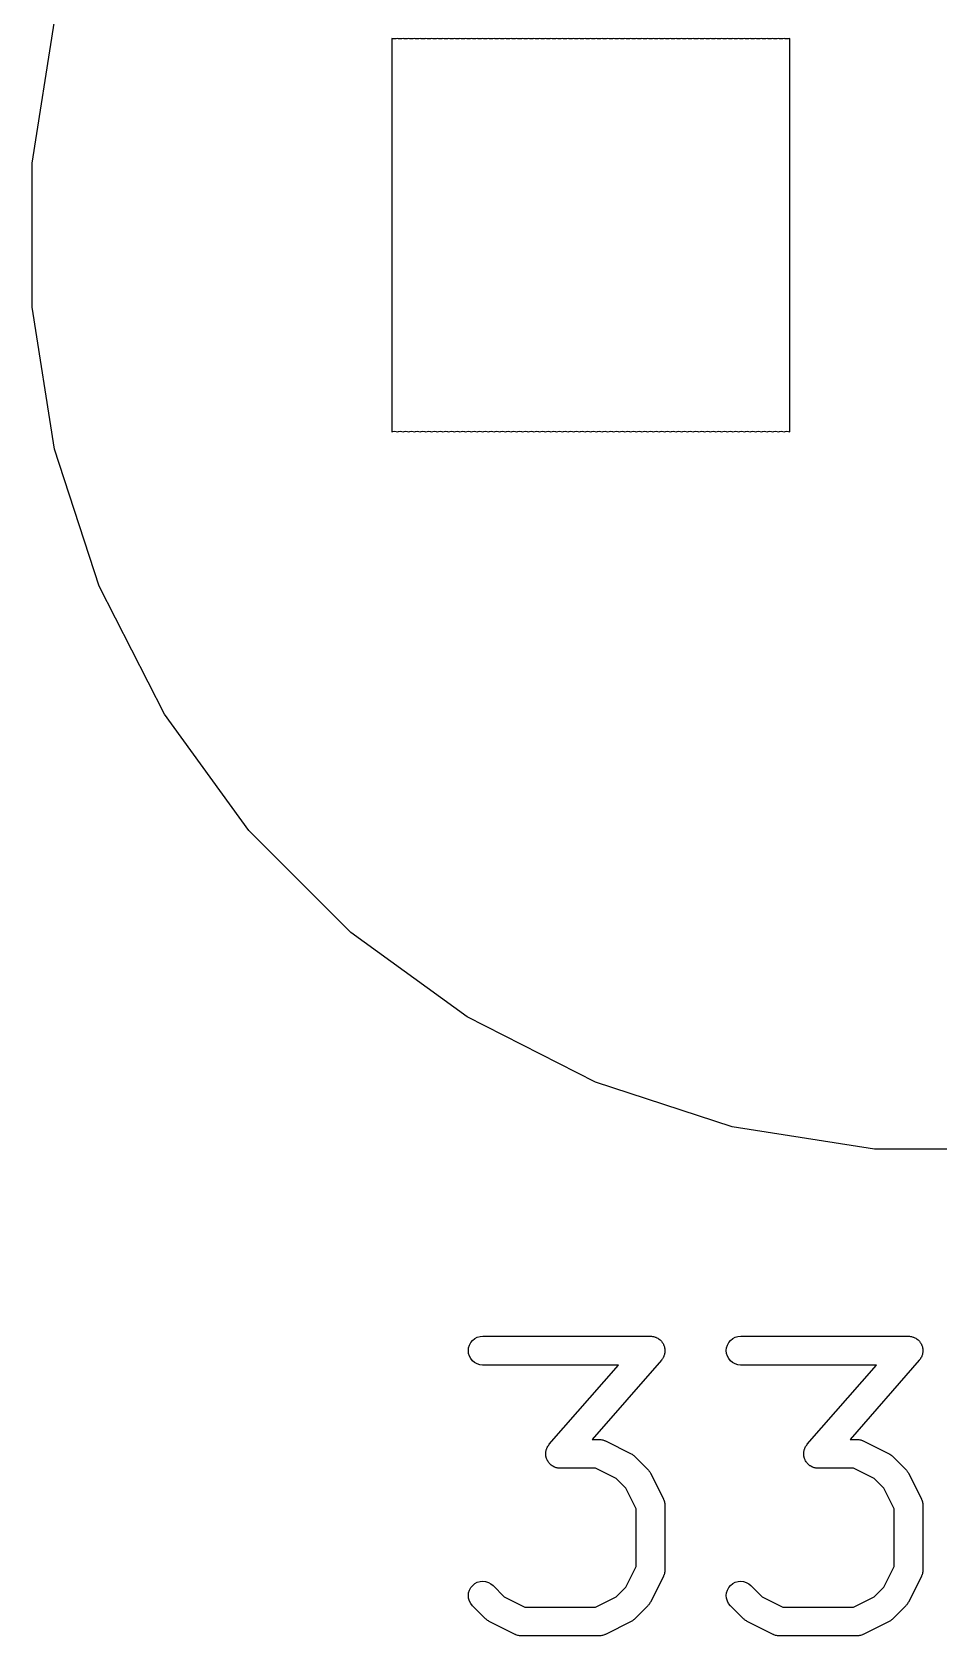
# Model space of a CAD drawing. Extents: x 1.13 to 10.7, y -7.15 to -1.11.
# Drawn here: x 5.1484 to 5.3995, y -6.2879 to -5.8438 of the extents above; entities that cross this region are included whole.
import ezdxf

# ---------------------------------------------------------------- set-up
doc = ezdxf.new("R2010")
doc.units = 0
doc.header["$MEASUREMENT"] = 0
doc.layers.add('BLACK', color=7, linetype='CONTINUOUS')

msp = doc.modelspace()

# ---------------------------------------------------------------- linework, layer by layer
at = {"layer": 'BLACK', "linetype": 'CONTINUOUS'}
for p, q in [((5.14842, -5.88008), (5.15465, -5.84072)), ((5.24832, -5.84564), (5.24799, -5.84554)), ((5.24799, -5.84554), (5.24799, -5.95446)), ((5.24878, -5.84568), (5.24832, -5.84564)), ((5.24924, -5.84564), (5.24878, -5.84568)), ((5.24957, -5.84554), (5.24924, -5.84564)), ((5.24989, -5.84564), (5.24957, -5.84554)), ((5.25035, -5.84568), (5.24989, -5.84564)), ((5.25082, -5.84564), (5.25035, -5.84568)), ((5.25114, -5.84554), (5.25082, -5.84564)), ((5.25147, -5.84564), (5.25114, -5.84554)), ((5.25193, -5.84568), (5.25147, -5.84564)), ((5.25239, -5.84564), (5.25193, -5.84568)), ((5.25272, -5.84554), (5.25239, -5.84564)), ((5.25304, -5.84564), (5.25272, -5.84554)), ((5.2535, -5.84568), (5.25304, -5.84564)), ((5.25397, -5.84564), (5.2535, -5.84568)), ((5.25429, -5.84554), (5.25397, -5.84564)), ((5.25462, -5.84564), (5.25429, -5.84554)), ((5.25508, -5.84568), (5.25462, -5.84564)), ((5.25554, -5.84564), (5.25508, -5.84568)), ((5.25587, -5.84554), (5.25554, -5.84564)), ((5.25619, -5.84564), (5.25587, -5.84554)), ((5.25665, -5.84568), (5.25619, -5.84564)), ((5.25712, -5.84564), (5.25665, -5.84568)), ((5.25744, -5.84554), (5.25712, -5.84564)), ((5.25777, -5.84564), (5.25744, -5.84554)), ((5.25823, -5.84568), (5.25777, -5.84564)), ((5.25869, -5.84564), (5.25823, -5.84568)), ((5.25902, -5.84554), (5.25869, -5.84564)), ((5.25934, -5.84564), (5.25902, -5.84554)), ((5.2598, -5.84568), (5.25934, -5.84564)), ((5.26027, -5.84564), (5.2598, -5.84568)), ((5.26059, -5.84554), (5.26027, -5.84564)), ((5.26091, -5.84564), (5.26059, -5.84554)), ((5.26138, -5.84568), (5.26091, -5.84564)), ((5.26184, -5.84564), (5.26138, -5.84568)), ((5.26217, -5.84554), (5.26184, -5.84564)), ((5.26249, -5.84564), (5.26217, -5.84554)), ((5.26295, -5.84568), (5.26249, -5.84564)), ((5.26342, -5.84564), (5.26295, -5.84568)), ((5.26374, -5.84554), (5.26342, -5.84564)), ((5.26406, -5.84564), (5.26374, -5.84554)), ((5.26453, -5.84568), (5.26406, -5.84564)), ((5.26499, -5.84564), (5.26453, -5.84568)), ((5.26531, -5.84554), (5.26499, -5.84564)), ((5.26564, -5.84564), (5.26531, -5.84554)), ((5.2661, -5.84568), (5.26564, -5.84564)), ((5.26657, -5.84564), (5.2661, -5.84568)), ((5.26689, -5.84554), (5.26657, -5.84564)), ((5.26721, -5.84564), (5.26689, -5.84554)), ((5.26768, -5.84568), (5.26721, -5.84564)), ((5.26814, -5.84564), (5.26768, -5.84568)), ((5.26846, -5.84554), (5.26814, -5.84564)), ((5.26879, -5.84564), (5.26846, -5.84554)), ((5.26925, -5.84568), (5.26879, -5.84564)), ((5.26971, -5.84564), (5.26925, -5.84568)), ((5.27004, -5.84554), (5.26971, -5.84564)), ((5.27036, -5.84564), (5.27004, -5.84554)), ((5.27083, -5.84568), (5.27036, -5.84564)), ((5.27129, -5.84564), (5.27083, -5.84568)), ((5.27161, -5.84554), (5.27129, -5.84564)), ((5.27194, -5.84564), (5.27161, -5.84554)), ((5.2724, -5.84568), (5.27194, -5.84564)), ((5.27286, -5.84564), (5.2724, -5.84568)), ((5.27319, -5.84554), (5.27286, -5.84564)), ((5.27351, -5.84564), (5.27319, -5.84554)), ((5.27398, -5.84568), (5.27351, -5.84564)), ((5.27444, -5.84564), (5.27398, -5.84568)), ((5.27476, -5.84554), (5.27444, -5.84564)), ((5.27509, -5.84564), (5.27476, -5.84554)), ((5.27555, -5.84568), (5.27509, -5.84564)), ((5.27601, -5.84564), (5.27555, -5.84568)), ((5.27634, -5.84554), (5.27601, -5.84564)), ((5.27666, -5.84564), (5.27634, -5.84554)), ((5.27713, -5.84568), (5.27666, -5.84564)), ((5.27759, -5.84564), (5.27713, -5.84568)), ((5.27791, -5.84554), (5.27759, -5.84564)), ((5.27824, -5.84564), (5.27791, -5.84554)), ((5.2787, -5.84568), (5.27824, -5.84564)), ((5.27916, -5.84564), (5.2787, -5.84568)), ((5.27949, -5.84554), (5.27916, -5.84564)), ((5.27981, -5.84564), (5.27949, -5.84554)), ((5.28028, -5.84568), (5.27981, -5.84564)), ((5.28074, -5.84564), (5.28028, -5.84568)), ((5.28106, -5.84554), (5.28074, -5.84564)), ((5.28139, -5.84564), (5.28106, -5.84554)), ((5.28185, -5.84568), (5.28139, -5.84564)), ((5.28231, -5.84564), (5.28185, -5.84568)), ((5.28264, -5.84554), (5.28231, -5.84564)), ((5.28296, -5.84564), (5.28264, -5.84554)), ((5.28343, -5.84568), (5.28296, -5.84564)), ((5.28389, -5.84564), (5.28343, -5.84568)), ((5.28421, -5.84554), (5.28389, -5.84564)), ((5.28454, -5.84564), (5.28421, -5.84554)), ((5.285, -5.84568), (5.28454, -5.84564)), ((5.28546, -5.84564), (5.285, -5.84568)), ((5.28579, -5.84554), (5.28546, -5.84564)), ((5.28611, -5.84564), (5.28579, -5.84554)), ((5.28657, -5.84568), (5.28611, -5.84564)), ((5.28704, -5.84564), (5.28657, -5.84568)), ((5.28736, -5.84554), (5.28704, -5.84564)), ((5.28769, -5.84564), (5.28736, -5.84554)), ((5.28815, -5.84568), (5.28769, -5.84564)), ((5.28861, -5.84564), (5.28815, -5.84568)), ((5.28894, -5.84554), (5.28861, -5.84564)), ((5.28926, -5.84564), (5.28894, -5.84554)), ((5.28972, -5.84568), (5.28926, -5.84564)), ((5.29019, -5.84564), (5.28972, -5.84568)), ((5.29051, -5.84554), (5.29019, -5.84564)), ((5.29084, -5.84564), (5.29051, -5.84554)), ((5.2913, -5.84568), (5.29084, -5.84564)), ((5.29176, -5.84564), (5.2913, -5.84568)), ((5.29209, -5.84554), (5.29176, -5.84564)), ((5.29241, -5.84564), (5.29209, -5.84554)), ((5.29287, -5.84568), (5.29241, -5.84564)), ((5.29334, -5.84564), (5.29287, -5.84568)), ((5.29366, -5.84554), (5.29334, -5.84564)), ((5.29399, -5.84564), (5.29366, -5.84554)), ((5.29445, -5.84568), (5.29399, -5.84564)), ((5.29491, -5.84564), (5.29445, -5.84568)), ((5.29524, -5.84554), (5.29491, -5.84564)), ((5.29556, -5.84564), (5.29524, -5.84554)), ((5.29602, -5.84568), (5.29556, -5.84564)), ((5.29649, -5.84564), (5.29602, -5.84568)), ((5.29681, -5.84554), (5.29649, -5.84564)), ((5.29714, -5.84564), (5.29681, -5.84554)), ((5.2976, -5.84568), (5.29714, -5.84564)), ((5.29806, -5.84564), (5.2976, -5.84568)), ((5.29839, -5.84554), (5.29806, -5.84564)), ((5.29871, -5.84564), (5.29839, -5.84554)), ((5.29917, -5.84568), (5.29871, -5.84564)), ((5.29964, -5.84564), (5.29917, -5.84568)), ((5.29996, -5.84554), (5.29964, -5.84564)), ((5.30028, -5.84564), (5.29996, -5.84554)), ((5.30075, -5.84568), (5.30028, -5.84564)), ((5.30121, -5.84564), (5.30075, -5.84568)), ((5.30154, -5.84554), (5.30121, -5.84564)), ((5.30186, -5.84564), (5.30154, -5.84554)), ((5.30232, -5.84568), (5.30186, -5.84564)), ((5.30279, -5.84564), (5.30232, -5.84568)), ((5.30311, -5.84554), (5.30279, -5.84564)), ((5.30343, -5.84564), (5.30311, -5.84554)), ((5.3039, -5.84568), (5.30343, -5.84564)), ((5.30436, -5.84564), (5.3039, -5.84568)), ((5.30469, -5.84554), (5.30436, -5.84564)), ((5.30501, -5.84564), (5.30469, -5.84554)), ((5.30547, -5.84568), (5.30501, -5.84564)), ((5.30594, -5.84564), (5.30547, -5.84568)), ((5.30626, -5.84554), (5.30594, -5.84564)), ((5.30658, -5.84564), (5.30626, -5.84554)), ((5.30705, -5.84568), (5.30658, -5.84564)), ((5.30751, -5.84564), (5.30705, -5.84568)), ((5.30783, -5.84554), (5.30751, -5.84564)), ((5.30816, -5.84564), (5.30783, -5.84554)), ((5.30862, -5.84568), (5.30816, -5.84564)), ((5.30909, -5.84564), (5.30862, -5.84568)), ((5.30941, -5.84554), (5.30909, -5.84564)), ((5.30973, -5.84564), (5.30941, -5.84554)), ((5.3102, -5.84568), (5.30973, -5.84564)), ((5.31066, -5.84564), (5.3102, -5.84568)), ((5.31098, -5.84554), (5.31066, -5.84564)), ((5.31131, -5.84564), (5.31098, -5.84554)), ((5.31177, -5.84568), (5.31131, -5.84564)), ((5.31223, -5.84564), (5.31177, -5.84568)), ((5.31256, -5.84554), (5.31223, -5.84564)), ((5.31288, -5.84564), (5.31256, -5.84554)), ((5.31335, -5.84568), (5.31288, -5.84564)), ((5.31381, -5.84564), (5.31335, -5.84568)), ((5.31413, -5.84554), (5.31381, -5.84564)), ((5.31446, -5.84564), (5.31413, -5.84554)), ((5.31492, -5.84568), (5.31446, -5.84564)), ((5.31538, -5.84564), (5.31492, -5.84568)), ((5.31571, -5.84554), (5.31538, -5.84564)), ((5.31603, -5.84564), (5.31571, -5.84554)), ((5.3165, -5.84568), (5.31603, -5.84564)), ((5.31696, -5.84564), (5.3165, -5.84568)), ((5.31728, -5.84554), (5.31696, -5.84564)), ((5.31761, -5.84564), (5.31728, -5.84554)), ((5.31807, -5.84568), (5.31761, -5.84564)), ((5.31853, -5.84564), (5.31807, -5.84568)), ((5.31886, -5.84554), (5.31853, -5.84564)), ((5.31918, -5.84564), (5.31886, -5.84554)), ((5.31965, -5.84568), (5.31918, -5.84564)), ((5.32011, -5.84564), (5.31965, -5.84568)), ((5.32043, -5.84554), (5.32011, -5.84564)), ((5.32076, -5.84564), (5.32043, -5.84554)), ((5.32122, -5.84568), (5.32076, -5.84564)), ((5.32168, -5.84564), (5.32122, -5.84568)), ((5.32201, -5.84554), (5.32168, -5.84564)), ((5.32233, -5.84564), (5.32201, -5.84554)), ((5.3228, -5.84568), (5.32233, -5.84564)), ((5.32326, -5.84564), (5.3228, -5.84568)), ((5.32358, -5.84554), (5.32326, -5.84564)), ((5.32391, -5.84564), (5.32358, -5.84554)), ((5.32437, -5.84568), (5.32391, -5.84564)), ((5.32483, -5.84564), (5.32437, -5.84568)), ((5.32516, -5.84554), (5.32483, -5.84564)), ((5.32548, -5.84564), (5.32516, -5.84554)), ((5.32594, -5.84568), (5.32548, -5.84564)), ((5.32641, -5.84564), (5.32594, -5.84568)), ((5.32673, -5.84554), (5.32641, -5.84564)), ((5.32706, -5.84564), (5.32673, -5.84554)), ((5.32752, -5.84568), (5.32706, -5.84564)), ((5.32798, -5.84564), (5.32752, -5.84568)), ((5.32831, -5.84554), (5.32798, -5.84564)), ((5.32863, -5.84564), (5.32831, -5.84554)), ((5.32909, -5.84568), (5.32863, -5.84564)), ((5.32956, -5.84564), (5.32909, -5.84568)), ((5.32988, -5.84554), (5.32956, -5.84564)), ((5.33021, -5.84564), (5.32988, -5.84554)), ((5.33067, -5.84568), (5.33021, -5.84564)), ((5.33113, -5.84564), (5.33067, -5.84568)), ((5.33146, -5.84554), (5.33113, -5.84564)), ((5.33178, -5.84564), (5.33146, -5.84554)), ((5.33224, -5.84568), (5.33178, -5.84564)), ((5.33271, -5.84564), (5.33224, -5.84568)), ((5.33303, -5.84554), (5.33271, -5.84564)), ((5.33336, -5.84564), (5.33303, -5.84554)), ((5.33382, -5.84568), (5.33336, -5.84564)), ((5.33428, -5.84564), (5.33382, -5.84568)), ((5.33461, -5.84554), (5.33428, -5.84564)), ((5.33493, -5.84564), (5.33461, -5.84554)), ((5.33539, -5.84568), (5.33493, -5.84564)), ((5.33586, -5.84564), (5.33539, -5.84568)), ((5.33618, -5.84554), (5.33586, -5.84564)), ((5.33651, -5.84564), (5.33618, -5.84554)), ((5.33697, -5.84568), (5.33651, -5.84564)), ((5.33743, -5.84564), (5.33697, -5.84568)), ((5.33776, -5.84554), (5.33743, -5.84564)), ((5.33808, -5.84564), (5.33776, -5.84554)), ((5.33854, -5.84568), (5.33808, -5.84564)), ((5.33901, -5.84564), (5.33854, -5.84568)), ((5.33933, -5.84554), (5.33901, -5.84564)), ((5.33966, -5.84564), (5.33933, -5.84554)), ((5.34012, -5.84568), (5.33966, -5.84564)), ((5.34058, -5.84564), (5.34012, -5.84568)), ((5.34091, -5.84554), (5.34058, -5.84564)), ((5.34123, -5.84564), (5.34091, -5.84554)), ((5.34169, -5.84568), (5.34123, -5.84564)), ((5.34216, -5.84564), (5.34169, -5.84568)), ((5.34248, -5.84554), (5.34216, -5.84564)), ((5.3428, -5.84564), (5.34248, -5.84554)), ((5.34327, -5.84568), (5.3428, -5.84564)), ((5.34373, -5.84564), (5.34327, -5.84568)), ((5.34406, -5.84554), (5.34373, -5.84564)), ((5.34438, -5.84564), (5.34406, -5.84554)), ((5.34484, -5.84568), (5.34438, -5.84564)), ((5.34531, -5.84564), (5.34484, -5.84568)), ((5.34563, -5.84554), (5.34531, -5.84564)), ((5.34595, -5.84564), (5.34563, -5.84554)), ((5.34642, -5.84568), (5.34595, -5.84564)), ((5.34688, -5.84564), (5.34642, -5.84568)), ((5.3472, -5.84554), (5.34688, -5.84564)), ((5.34753, -5.84564), (5.3472, -5.84554)), ((5.34799, -5.84568), (5.34753, -5.84564)), ((5.34846, -5.84564), (5.34799, -5.84568)), ((5.34878, -5.84554), (5.34846, -5.84564)), ((5.3491, -5.84564), (5.34878, -5.84554)), ((5.34957, -5.84568), (5.3491, -5.84564)), ((5.35003, -5.84564), (5.34957, -5.84568)), ((5.35035, -5.84554), (5.35003, -5.84564)), ((5.35068, -5.84564), (5.35035, -5.84554)), ((5.35114, -5.84568), (5.35068, -5.84564)), ((5.3516, -5.84564), (5.35114, -5.84568)), ((5.35193, -5.84554), (5.3516, -5.84564)), ((5.35225, -5.84564), (5.35193, -5.84554)), ((5.35272, -5.84568), (5.35225, -5.84564)), ((5.35318, -5.84564), (5.35272, -5.84568)), ((5.3535, -5.84554), (5.35318, -5.84564)), ((5.35383, -5.84564), (5.3535, -5.84554)), ((5.35429, -5.84568), (5.35383, -5.84564)), ((5.35475, -5.84564), (5.35429, -5.84568)), ((5.35508, -5.84554), (5.35475, -5.84564)), ((5.3554, -5.84564), (5.35508, -5.84554)), ((5.35587, -5.84568), (5.3554, -5.84564)), ((5.35633, -5.84564), (5.35587, -5.84568)), ((5.35665, -5.84554), (5.35633, -5.84564)), ((5.35698, -5.84564), (5.35665, -5.84554)), ((5.35744, -5.84568), (5.35698, -5.84564)), ((5.3579, -5.84564), (5.35744, -5.84568)), ((5.35823, -5.84554), (5.3579, -5.84564)), ((5.35823, -5.95446), (5.35823, -5.84554)), ((5.35823, -5.84554), (5.35823, -5.84554)), ((5.14842, -5.91992), (5.14842, -5.88008)), ((5.15465, -5.95928), (5.14842, -5.91992)), ((5.24799, -5.95446), (5.24832, -5.95436)), ((5.24832, -5.95436), (5.24878, -5.95432)), ((5.24878, -5.95432), (5.24924, -5.95436)), ((5.24924, -5.95436), (5.24957, -5.95446)), ((5.24957, -5.95446), (5.24989, -5.95436)), ((5.24989, -5.95436), (5.25035, -5.95432)), ((5.25035, -5.95432), (5.25082, -5.95436)), ((5.25082, -5.95436), (5.25114, -5.95446)), ((5.25114, -5.95446), (5.25147, -5.95436)), ((5.25147, -5.95436), (5.25193, -5.95432)), ((5.25193, -5.95432), (5.25239, -5.95436)), ((5.25239, -5.95436), (5.25272, -5.95446)), ((5.25272, -5.95446), (5.25304, -5.95436)), ((5.25304, -5.95436), (5.2535, -5.95432)), ((5.2535, -5.95432), (5.25397, -5.95436)), ((5.25397, -5.95436), (5.25429, -5.95446)), ((5.25429, -5.95446), (5.25462, -5.95436)), ((5.25462, -5.95436), (5.25508, -5.95432)), ((5.25508, -5.95432), (5.25554, -5.95436)), ((5.25554, -5.95436), (5.25587, -5.95446)), ((5.25587, -5.95446), (5.25619, -5.95436)), ((5.25619, -5.95436), (5.25665, -5.95432)), ((5.25665, -5.95432), (5.25712, -5.95436)), ((5.25712, -5.95436), (5.25744, -5.95446)), ((5.25744, -5.95446), (5.25777, -5.95436)), ((5.25777, -5.95436), (5.25823, -5.95432)), ((5.25823, -5.95432), (5.25869, -5.95436)), ((5.25869, -5.95436), (5.25902, -5.95446)), ((5.25902, -5.95446), (5.25934, -5.95436)), ((5.25934, -5.95436), (5.2598, -5.95432)), ((5.2598, -5.95432), (5.26027, -5.95436)), ((5.26027, -5.95436), (5.26059, -5.95446)), ((5.26059, -5.95446), (5.26091, -5.95436)), ((5.26091, -5.95436), (5.26138, -5.95432)), ((5.26138, -5.95432), (5.26184, -5.95436)), ((5.26184, -5.95436), (5.26217, -5.95446)), ((5.26217, -5.95446), (5.26249, -5.95436)), ((5.26249, -5.95436), (5.26295, -5.95432)), ((5.26295, -5.95432), (5.26342, -5.95436)), ((5.26342, -5.95436), (5.26374, -5.95446)), ((5.26374, -5.95446), (5.26406, -5.95436)), ((5.26406, -5.95436), (5.26453, -5.95432)), ((5.26453, -5.95432), (5.26499, -5.95436)), ((5.26499, -5.95436), (5.26532, -5.95446)), ((5.26532, -5.95446), (5.26564, -5.95436)), ((5.26564, -5.95436), (5.2661, -5.95432)), ((5.2661, -5.95432), (5.26657, -5.95436)), ((5.26657, -5.95436), (5.26689, -5.95446)), ((5.26689, -5.95446), (5.26721, -5.95436)), ((5.26721, -5.95436), (5.26768, -5.95432)), ((5.26768, -5.95432), (5.26814, -5.95436)), ((5.26814, -5.95436), (5.26846, -5.95446)), ((5.26846, -5.95446), (5.26879, -5.95436)), ((5.26879, -5.95436), (5.26925, -5.95432)), ((5.26925, -5.95432), (5.26972, -5.95436)), ((5.26972, -5.95436), (5.27004, -5.95446)), ((5.27004, -5.95446), (5.27036, -5.95436)), ((5.27036, -5.95436), (5.27083, -5.95432)), ((5.27083, -5.95432), (5.27129, -5.95436)), ((5.27129, -5.95436), (5.27161, -5.95446)), ((5.27161, -5.95446), (5.27194, -5.95436)), ((5.27194, -5.95436), (5.2724, -5.95432)), ((5.2724, -5.95432), (5.27286, -5.95436)), ((5.27286, -5.95436), (5.27319, -5.95446)), ((5.27319, -5.95446), (5.27351, -5.95436)), ((5.27351, -5.95436), (5.27398, -5.95432)), ((5.27398, -5.95432), (5.27444, -5.95436)), ((5.27444, -5.95436), (5.27476, -5.95446)), ((5.27476, -5.95446), (5.27509, -5.95436)), ((5.27509, -5.95436), (5.27555, -5.95432)), ((5.27555, -5.95432), (5.27601, -5.95436)), ((5.27601, -5.95436), (5.27634, -5.95446)), ((5.27634, -5.95446), (5.27666, -5.95436)), ((5.27666, -5.95436), (5.27713, -5.95432)), ((5.27713, -5.95432), (5.27759, -5.95436)), ((5.27759, -5.95436), (5.27791, -5.95446)), ((5.27791, -5.95446), (5.27824, -5.95436)), ((5.27824, -5.95436), (5.2787, -5.95432)), ((5.2787, -5.95432), (5.27916, -5.95436)), ((5.27916, -5.95436), (5.27949, -5.95446)), ((5.27949, -5.95446), (5.27981, -5.95436)), ((5.27981, -5.95436), (5.28028, -5.95432)), ((5.28028, -5.95432), (5.28074, -5.95436)), ((5.28074, -5.95436), (5.28106, -5.95446)), ((5.28106, -5.95446), (5.28139, -5.95436)), ((5.28139, -5.95436), (5.28185, -5.95432)), ((5.28185, -5.95432), (5.28231, -5.95436)), ((5.28231, -5.95436), (5.28264, -5.95446)), ((5.28264, -5.95446), (5.28296, -5.95436)), ((5.28296, -5.95436), (5.28343, -5.95432)), ((5.28343, -5.95432), (5.28389, -5.95436)), ((5.28389, -5.95436), (5.28421, -5.95446)), ((5.28421, -5.95446), (5.28454, -5.95436)), ((5.28454, -5.95436), (5.285, -5.95432)), ((5.285, -5.95432), (5.28546, -5.95436)), ((5.28546, -5.95436), (5.28579, -5.95446)), ((5.28579, -5.95446), (5.28611, -5.95436)), ((5.28611, -5.95436), (5.28657, -5.95432)), ((5.28657, -5.95432), (5.28704, -5.95436)), ((5.28704, -5.95436), (5.28736, -5.95446)), ((5.28736, -5.95446), (5.28769, -5.95436)), ((5.28769, -5.95436), (5.28815, -5.95432)), ((5.28815, -5.95432), (5.28861, -5.95436)), ((5.28861, -5.95436), (5.28894, -5.95446)), ((5.28894, -5.95446), (5.28926, -5.95436)), ((5.28926, -5.95436), (5.28972, -5.95432)), ((5.28972, -5.95432), (5.29019, -5.95436)), ((5.29019, -5.95436), (5.29051, -5.95446)), ((5.29051, -5.95446), (5.29084, -5.95436)), ((5.29084, -5.95436), (5.2913, -5.95432)), ((5.2913, -5.95432), (5.29176, -5.95436)), ((5.29176, -5.95436), (5.29209, -5.95446)), ((5.29209, -5.95446), (5.29241, -5.95436)), ((5.29241, -5.95436), (5.29287, -5.95432)), ((5.29287, -5.95432), (5.29334, -5.95436)), ((5.29334, -5.95436), (5.29366, -5.95446)), ((5.29366, -5.95446), (5.29399, -5.95436)), ((5.29399, -5.95436), (5.29445, -5.95432)), ((5.29445, -5.95432), (5.29491, -5.95436)), ((5.29491, -5.95436), (5.29524, -5.95446)), ((5.29524, -5.95446), (5.29556, -5.95436)), ((5.29556, -5.95436), (5.29602, -5.95432)), ((5.29602, -5.95432), (5.29649, -5.95436)), ((5.29649, -5.95436), (5.29681, -5.95446)), ((5.29681, -5.95446), (5.29714, -5.95436)), ((5.29714, -5.95436), (5.2976, -5.95432)), ((5.2976, -5.95432), (5.29806, -5.95436)), ((5.29806, -5.95436), (5.29839, -5.95446)), ((5.29839, -5.95446), (5.29871, -5.95436)), ((5.29871, -5.95436), (5.29917, -5.95432)), ((5.29917, -5.95432), (5.29964, -5.95436)), ((5.29964, -5.95436), (5.29996, -5.95446)), ((5.29996, -5.95446), (5.30028, -5.95436)), ((5.30028, -5.95436), (5.30075, -5.95432)), ((5.30075, -5.95432), (5.30121, -5.95436)), ((5.30121, -5.95436), (5.30154, -5.95446)), ((5.30154, -5.95446), (5.30186, -5.95436)), ((5.30186, -5.95436), (5.30232, -5.95432)), ((5.30232, -5.95432), (5.30279, -5.95436)), ((5.30279, -5.95436), (5.30311, -5.95446)), ((5.30311, -5.95446), (5.30343, -5.95436)), ((5.30343, -5.95436), (5.3039, -5.95432)), ((5.3039, -5.95432), (5.30436, -5.95436)), ((5.30436, -5.95436), (5.30469, -5.95446)), ((5.30469, -5.95446), (5.30501, -5.95436)), ((5.30501, -5.95436), (5.30547, -5.95432)), ((5.30547, -5.95432), (5.30594, -5.95436)), ((5.30594, -5.95436), (5.30626, -5.95446)), ((5.30626, -5.95446), (5.30658, -5.95436)), ((5.30658, -5.95436), (5.30705, -5.95432)), ((5.30705, -5.95432), (5.30751, -5.95436)), ((5.30751, -5.95436), (5.30783, -5.95446)), ((5.30783, -5.95446), (5.30816, -5.95436)), ((5.30816, -5.95436), (5.30862, -5.95432)), ((5.30862, -5.95432), (5.30909, -5.95436)), ((5.30909, -5.95436), (5.30941, -5.95446)), ((5.30941, -5.95446), (5.30973, -5.95436)), ((5.30973, -5.95436), (5.3102, -5.95432)), ((5.3102, -5.95432), (5.31066, -5.95436)), ((5.31066, -5.95436), (5.31098, -5.95446)), ((5.31098, -5.95446), (5.31131, -5.95436)), ((5.31131, -5.95436), (5.31177, -5.95432)), ((5.31177, -5.95432), (5.31223, -5.95436)), ((5.31223, -5.95436), (5.31256, -5.95446)), ((5.31256, -5.95446), (5.31288, -5.95436)), ((5.31288, -5.95436), (5.31335, -5.95432)), ((5.31335, -5.95432), (5.31381, -5.95436)), ((5.31381, -5.95436), (5.31413, -5.95446)), ((5.31413, -5.95446), (5.31446, -5.95436)), ((5.31446, -5.95436), (5.31492, -5.95432)), ((5.31492, -5.95432), (5.31538, -5.95436)), ((5.31538, -5.95436), (5.31571, -5.95446)), ((5.31571, -5.95446), (5.31603, -5.95436)), ((5.31603, -5.95436), (5.3165, -5.95432)), ((5.3165, -5.95432), (5.31696, -5.95436)), ((5.31696, -5.95436), (5.31728, -5.95446)), ((5.31728, -5.95446), (5.31761, -5.95436)), ((5.31761, -5.95436), (5.31807, -5.95432)), ((5.31807, -5.95432), (5.31853, -5.95436)), ((5.31853, -5.95436), (5.31886, -5.95446)), ((5.31886, -5.95446), (5.31918, -5.95436)), ((5.31918, -5.95436), (5.31965, -5.95432)), ((5.31965, -5.95432), (5.32011, -5.95436)), ((5.32011, -5.95436), (5.32043, -5.95446)), ((5.32043, -5.95446), (5.32076, -5.95436)), ((5.32076, -5.95436), (5.32122, -5.95432)), ((5.32122, -5.95432), (5.32168, -5.95436)), ((5.32168, -5.95436), (5.32201, -5.95446)), ((5.32201, -5.95446), (5.32233, -5.95436)), ((5.32233, -5.95436), (5.3228, -5.95432)), ((5.3228, -5.95432), (5.32326, -5.95436)), ((5.32326, -5.95436), (5.32358, -5.95446)), ((5.32358, -5.95446), (5.32391, -5.95436)), ((5.32391, -5.95436), (5.32437, -5.95432)), ((5.32437, -5.95432), (5.32483, -5.95436)), ((5.32483, -5.95436), (5.32516, -5.95446)), ((5.32516, -5.95446), (5.32548, -5.95436)), ((5.32548, -5.95436), (5.32594, -5.95432)), ((5.32594, -5.95432), (5.32641, -5.95436)), ((5.32641, -5.95436), (5.32673, -5.95446)), ((5.32673, -5.95446), (5.32706, -5.95436)), ((5.32706, -5.95436), (5.32752, -5.95432)), ((5.32752, -5.95432), (5.32798, -5.95436)), ((5.32798, -5.95436), (5.32831, -5.95446)), ((5.32831, -5.95446), (5.32863, -5.95436)), ((5.32863, -5.95436), (5.32909, -5.95432)), ((5.32909, -5.95432), (5.32956, -5.95436)), ((5.32956, -5.95436), (5.32988, -5.95446)), ((5.32988, -5.95446), (5.33021, -5.95436)), ((5.33021, -5.95436), (5.33067, -5.95432)), ((5.33067, -5.95432), (5.33113, -5.95436)), ((5.33113, -5.95436), (5.33146, -5.95446)), ((5.33146, -5.95446), (5.33178, -5.95436)), ((5.33178, -5.95436), (5.33224, -5.95432)), ((5.33224, -5.95432), (5.33271, -5.95436)), ((5.33271, -5.95436), (5.33303, -5.95446)), ((5.33303, -5.95446), (5.33336, -5.95436)), ((5.33336, -5.95436), (5.33382, -5.95432)), ((5.33382, -5.95432), (5.33428, -5.95436)), ((5.33428, -5.95436), (5.33461, -5.95446)), ((5.33461, -5.95446), (5.33493, -5.95436)), ((5.33493, -5.95436), (5.33539, -5.95432)), ((5.33539, -5.95432), (5.33586, -5.95436)), ((5.33586, -5.95436), (5.33618, -5.95446)), ((5.33618, -5.95446), (5.33651, -5.95436)), ((5.33651, -5.95436), (5.33697, -5.95432)), ((5.33697, -5.95432), (5.33743, -5.95436)), ((5.33743, -5.95436), (5.33776, -5.95446)), ((5.33776, -5.95446), (5.33808, -5.95436)), ((5.33808, -5.95436), (5.33854, -5.95432)), ((5.33854, -5.95432), (5.33901, -5.95436)), ((5.33901, -5.95436), (5.33933, -5.95446)), ((5.33933, -5.95446), (5.33966, -5.95436)), ((5.33966, -5.95436), (5.34012, -5.95432)), ((5.34012, -5.95432), (5.34058, -5.95436)), ((5.34058, -5.95436), (5.34091, -5.95446)), ((5.34091, -5.95446), (5.34123, -5.95436)), ((5.34123, -5.95436), (5.34169, -5.95432)), ((5.34169, -5.95432), (5.34216, -5.95436)), ((5.34216, -5.95436), (5.34248, -5.95446)), ((5.34248, -5.95446), (5.3428, -5.95436)), ((5.3428, -5.95436), (5.34327, -5.95432)), ((5.34327, -5.95432), (5.34373, -5.95436)), ((5.34373, -5.95436), (5.34406, -5.95446)), ((5.34406, -5.95446), (5.34438, -5.95436)), ((5.34438, -5.95436), (5.34484, -5.95432)), ((5.34484, -5.95432), (5.34531, -5.95436)), ((5.34531, -5.95436), (5.34563, -5.95446)), ((5.34563, -5.95446), (5.34595, -5.95436)), ((5.34595, -5.95436), (5.34642, -5.95432)), ((5.34642, -5.95432), (5.34688, -5.95436)), ((5.34688, -5.95436), (5.3472, -5.95446)), ((5.3472, -5.95446), (5.34753, -5.95436)), ((5.34753, -5.95436), (5.34799, -5.95432)), ((5.34799, -5.95432), (5.34846, -5.95436)), ((5.34846, -5.95436), (5.34878, -5.95446)), ((5.34878, -5.95446), (5.3491, -5.95436)), ((5.3491, -5.95436), (5.34957, -5.95432)), ((5.34957, -5.95432), (5.35003, -5.95436)), ((5.35003, -5.95436), (5.35035, -5.95446)), ((5.35035, -5.95446), (5.35068, -5.95436)), ((5.35068, -5.95436), (5.35114, -5.95432)), ((5.35114, -5.95432), (5.3516, -5.95436)), ((5.3516, -5.95436), (5.35193, -5.95446)), ((5.35193, -5.95446), (5.35225, -5.95436)), ((5.35225, -5.95436), (5.35272, -5.95432)), ((5.35272, -5.95432), (5.35318, -5.95436)), ((5.35318, -5.95436), (5.3535, -5.95446)), ((5.3535, -5.95446), (5.35383, -5.95436)), ((5.35383, -5.95436), (5.35429, -5.95432)), ((5.35429, -5.95432), (5.35475, -5.95436)), ((5.35475, -5.95436), (5.35508, -5.95446)), ((5.35508, -5.95446), (5.3554, -5.95436)), ((5.3554, -5.95436), (5.35587, -5.95432)), ((5.35587, -5.95432), (5.35633, -5.95436)), ((5.35633, -5.95436), (5.35665, -5.95446)), ((5.35665, -5.95446), (5.35698, -5.95436)), ((5.35698, -5.95436), (5.35744, -5.95432)), ((5.35744, -5.95432), (5.3579, -5.95436)), ((5.3579, -5.95436), (5.35823, -5.95446)), ((5.35823, -5.95446), (5.35823, -5.95446)), ((5.16697, -5.99718), (5.15465, -5.95928)), ((5.18506, -6.03268), (5.16697, -5.99718)), ((5.20848, -6.06492), (5.18506, -6.03268)), ((5.23666, -6.0931), (5.20848, -6.06492)), ((5.26889, -6.11652), (5.23666, -6.0931)), ((5.3044, -6.13461), (5.26889, -6.11652)), ((5.34229, -6.14692), (5.3044, -6.13461)), ((5.38165, -6.15315), (5.34229, -6.14692)), ((5.4215, -6.15315), (5.38165, -6.15315)), ((5.26921, -6.2089), (5.2693, -6.20812)), ((5.26929, -6.20968), (5.26921, -6.2089)), ((5.2693, -6.20812), (5.26953, -6.20738)), ((5.26953, -6.20738), (5.2699, -6.20669)), ((5.2699, -6.20669), (5.2704, -6.20609)), ((5.2704, -6.20609), (5.271, -6.2056)), ((5.271, -6.2056), (5.27169, -6.20523)), ((5.27169, -6.20523), (5.27244, -6.205)), ((5.27244, -6.205), (5.27321, -6.20493)), ((5.27321, -6.20493), (5.31964, -6.20493)), ((5.31964, -6.20493), (5.3197, -6.20493)), ((5.3197, -6.20493), (5.31995, -6.20496)), ((5.31995, -6.20496), (5.3202, -6.20497)), ((5.3202, -6.20497), (5.32034, -6.205)), ((5.32034, -6.205), (5.32047, -6.20502)), ((5.32047, -6.20502), (5.32071, -6.20509)), ((5.32071, -6.20509), (5.32096, -6.20515)), ((5.32096, -6.20515), (5.32108, -6.20521)), ((5.32108, -6.20521), (5.32122, -6.20525)), ((5.32122, -6.20525), (5.32144, -6.20537)), ((5.32144, -6.20537), (5.32167, -6.20548)), ((5.32167, -6.20548), (5.32178, -6.20556)), ((5.32178, -6.20556), (5.3219, -6.20563)), ((5.3219, -6.20563), (5.32209, -6.20579)), ((5.32209, -6.20579), (5.3223, -6.20594)), ((5.3223, -6.20594), (5.32239, -6.20604)), ((5.32239, -6.20604), (5.3225, -6.20613)), ((5.3225, -6.20613), (5.32266, -6.20632)), ((5.32266, -6.20632), (5.32283, -6.20651)), ((5.32283, -6.20651), (5.3229, -6.20663)), ((5.3229, -6.20663), (5.32299, -6.20674)), ((5.32299, -6.20674), (5.32311, -6.20696)), ((5.32311, -6.20696), (5.32324, -6.20717)), ((5.32324, -6.20717), (5.32329, -6.20731)), ((5.32329, -6.20731), (5.32335, -6.20743)), ((5.32335, -6.20743), (5.32342, -6.20767)), ((5.32342, -6.20767), (5.32351, -6.20791)), ((5.32351, -6.20791), (5.32353, -6.20804)), ((5.32353, -6.20804), (5.32357, -6.20818)), ((5.32357, -6.20818), (5.32359, -6.20843)), ((5.32359, -6.20843), (5.32363, -6.20868)), ((5.32362, -6.20921), (5.32361, -6.20946)), ((5.32364, -6.20896), (5.32362, -6.20921)), ((5.32363, -6.20868), (5.32363, -6.20882)), ((5.32363, -6.20882), (5.32364, -6.20896)), ((5.34064, -6.2089), (5.34072, -6.20812)), ((5.34071, -6.20968), (5.34064, -6.2089)), ((5.34072, -6.20812), (5.34096, -6.20738)), ((5.34096, -6.20738), (5.34133, -6.20669)), ((5.34133, -6.20669), (5.34182, -6.20609)), ((5.34182, -6.20609), (5.34243, -6.2056)), ((5.34243, -6.2056), (5.34312, -6.20523)), ((5.34312, -6.20523), (5.34387, -6.205)), ((5.34387, -6.205), (5.34464, -6.20493)), ((5.34464, -6.20493), (5.39107, -6.20493)), ((5.39107, -6.20493), (5.39113, -6.20493)), ((5.39113, -6.20493), (5.39138, -6.20496)), ((5.39138, -6.20496), (5.39163, -6.20497)), ((5.39163, -6.20497), (5.39176, -6.205)), ((5.39176, -6.205), (5.3919, -6.20502)), ((5.3919, -6.20502), (5.39214, -6.20509)), ((5.39214, -6.20509), (5.39239, -6.20515)), ((5.39239, -6.20515), (5.39251, -6.20521)), ((5.39251, -6.20521), (5.39265, -6.20525)), ((5.39265, -6.20525), (5.39287, -6.20537)), ((5.39287, -6.20537), (5.39309, -6.20548)), ((5.39309, -6.20548), (5.39321, -6.20556)), ((5.39321, -6.20556), (5.39333, -6.20563)), ((5.39333, -6.20563), (5.39352, -6.20579)), ((5.39352, -6.20579), (5.39373, -6.20594)), ((5.39373, -6.20594), (5.39382, -6.20604)), ((5.39382, -6.20604), (5.39393, -6.20613)), ((5.39393, -6.20613), (5.39409, -6.20632)), ((5.39409, -6.20632), (5.39426, -6.20651)), ((5.39426, -6.20651), (5.39433, -6.20663)), ((5.39433, -6.20663), (5.39442, -6.20674)), ((5.39442, -6.20674), (5.39453, -6.20696)), ((5.39453, -6.20696), (5.39467, -6.20717)), ((5.39467, -6.20717), (5.39472, -6.20731)), ((5.39472, -6.20731), (5.39478, -6.20743)), ((5.39478, -6.20743), (5.39485, -6.20767)), ((5.39485, -6.20767), (5.39494, -6.20791)), ((5.39494, -6.20791), (5.39496, -6.20804)), ((5.39496, -6.20804), (5.395, -6.20818)), ((5.395, -6.20818), (5.39502, -6.20843)), ((5.39502, -6.20843), (5.39506, -6.20868)), ((5.39505, -6.20921), (5.39504, -6.20946)), ((5.39507, -6.20896), (5.39505, -6.20921)), ((5.39506, -6.20868), (5.39506, -6.20882)), ((5.39506, -6.20882), (5.39507, -6.20896)), ((5.26951, -6.21043), (5.26929, -6.20968)), ((5.26987, -6.21112), (5.26951, -6.21043)), ((5.27036, -6.21173), (5.26987, -6.21112)), ((5.27095, -6.21223), (5.27036, -6.21173)), ((5.27164, -6.21261), (5.27095, -6.21223)), ((5.27238, -6.21284), (5.27164, -6.21261)), ((5.27316, -6.21293), (5.27238, -6.21284)), ((5.27321, -6.21293), (5.27316, -6.21293)), ((5.31083, -6.21293), (5.27321, -6.21293)), ((5.29163, -6.23487), (5.31083, -6.21293)), ((5.32265, -6.21156), (5.30346, -6.2335)), ((5.3228, -6.21136), (5.32265, -6.21156)), ((5.32296, -6.21117), (5.3228, -6.21136)), ((5.32303, -6.21104), (5.32296, -6.21117)), ((5.32311, -6.21093), (5.32303, -6.21104)), ((5.32321, -6.2107), (5.32311, -6.21093)), ((5.32333, -6.21048), (5.32321, -6.2107)), ((5.32337, -6.21034), (5.32333, -6.21048)), ((5.32343, -6.21022), (5.32337, -6.21034)), ((5.32349, -6.20997), (5.32343, -6.21022)), ((5.32356, -6.20973), (5.32349, -6.20997)), ((5.32358, -6.20959), (5.32356, -6.20973)), ((5.32361, -6.20946), (5.32358, -6.20959)), ((5.34093, -6.21043), (5.34071, -6.20968)), ((5.3413, -6.21112), (5.34093, -6.21043)), ((5.34178, -6.21173), (5.3413, -6.21112)), ((5.34238, -6.21223), (5.34178, -6.21173)), ((5.34307, -6.21261), (5.34238, -6.21223)), ((5.34381, -6.21284), (5.34307, -6.21261)), ((5.34459, -6.21293), (5.34381, -6.21284)), ((5.34464, -6.21293), (5.34459, -6.21293)), ((5.38226, -6.21293), (5.34464, -6.21293)), ((5.36306, -6.23487), (5.38226, -6.21293)), ((5.39408, -6.21156), (5.37489, -6.2335)), ((5.39423, -6.21136), (5.39408, -6.21156)), ((5.39439, -6.21117), (5.39423, -6.21136)), ((5.39445, -6.21104), (5.39439, -6.21117)), ((5.39454, -6.21093), (5.39445, -6.21104)), ((5.39464, -6.2107), (5.39454, -6.21093)), ((5.39476, -6.21048), (5.39464, -6.2107)), ((5.3948, -6.21034), (5.39476, -6.21048)), ((5.39486, -6.21022), (5.3948, -6.21034)), ((5.39492, -6.20997), (5.39486, -6.21022)), ((5.39499, -6.20973), (5.39492, -6.20997)), ((5.395, -6.20959), (5.39499, -6.20973)), ((5.39504, -6.20946), (5.395, -6.20959)), ((5.29096, -6.23595), (5.29107, -6.23573)), ((5.29107, -6.23573), (5.29118, -6.2355)), ((5.29118, -6.2355), (5.29126, -6.23539)), ((5.29126, -6.23539), (5.29133, -6.23526)), ((5.29133, -6.23526), (5.29149, -6.23507)), ((5.29149, -6.23507), (5.29163, -6.23487)), ((5.30346, -6.2335), (5.30536, -6.2335)), ((5.30536, -6.2335), (5.30541, -6.2335)), ((5.30541, -6.2335), (5.30553, -6.23351)), ((5.30553, -6.23351), (5.30565, -6.23351)), ((5.30565, -6.23351), (5.30592, -6.23356)), ((5.30592, -6.23356), (5.30619, -6.23359)), ((5.30619, -6.23359), (5.3063, -6.23362)), ((5.3063, -6.23362), (5.30642, -6.23364)), ((5.30642, -6.23364), (5.30667, -6.23374)), ((5.30667, -6.23374), (5.30693, -6.23382)), ((5.30693, -6.23382), (5.30704, -6.23388)), ((5.30704, -6.23388), (5.30715, -6.23392)), ((5.30715, -6.23392), (5.31429, -6.23749)), ((5.36238, -6.23595), (5.3625, -6.23573)), ((5.3625, -6.23573), (5.36261, -6.2355)), ((5.36261, -6.2355), (5.36269, -6.23539)), ((5.36269, -6.23539), (5.36276, -6.23526)), ((5.36276, -6.23526), (5.36292, -6.23507)), ((5.36292, -6.23507), (5.36306, -6.23487)), ((5.37489, -6.2335), (5.37679, -6.2335)), ((5.37679, -6.2335), (5.37684, -6.2335)), ((5.37684, -6.2335), (5.37696, -6.23351)), ((5.37696, -6.23351), (5.37708, -6.23351)), ((5.37708, -6.23351), (5.37735, -6.23356)), ((5.37735, -6.23356), (5.37762, -6.23359)), ((5.37762, -6.23359), (5.37773, -6.23362)), ((5.37773, -6.23362), (5.37785, -6.23364)), ((5.37785, -6.23364), (5.3781, -6.23374)), ((5.3781, -6.23374), (5.37836, -6.23382)), ((5.37836, -6.23382), (5.37846, -6.23388)), ((5.37846, -6.23388), (5.37857, -6.23392)), ((5.37857, -6.23392), (5.38572, -6.23749)), ((5.29064, -6.23747), (5.29067, -6.23722)), ((5.29066, -6.23761), (5.29064, -6.23747)), ((5.29065, -6.23775), (5.29066, -6.23761)), ((5.29069, -6.238), (5.29065, -6.23775)), ((5.29067, -6.23722), (5.29068, -6.23697)), ((5.29068, -6.23697), (5.29071, -6.23684)), ((5.29071, -6.23825), (5.29069, -6.238)), ((5.29071, -6.23684), (5.29072, -6.2367)), ((5.29075, -6.23838), (5.29071, -6.23825)), ((5.29072, -6.2367), (5.2908, -6.23646)), ((5.29078, -6.23852), (5.29075, -6.23838)), ((5.29086, -6.23876), (5.29078, -6.23852)), ((5.2908, -6.23646), (5.29086, -6.23621)), ((5.29086, -6.23621), (5.29091, -6.23608)), ((5.29093, -6.239), (5.29086, -6.23876)), ((5.29091, -6.23608), (5.29096, -6.23595)), ((5.291, -6.23912), (5.29093, -6.239)), ((5.29105, -6.23925), (5.291, -6.23912)), ((5.29118, -6.23947), (5.29105, -6.23925)), ((5.2913, -6.23969), (5.29118, -6.23947)), ((5.29138, -6.2398), (5.2913, -6.23969)), ((5.29146, -6.23992), (5.29138, -6.2398)), ((5.29163, -6.2401), (5.29146, -6.23992)), ((5.29178, -6.2403), (5.29163, -6.2401)), ((5.29189, -6.24039), (5.29178, -6.2403)), ((5.31429, -6.23749), (5.31434, -6.23752)), ((5.31434, -6.23752), (5.31453, -6.23764)), ((5.31453, -6.23764), (5.31473, -6.23775)), ((5.31473, -6.23775), (5.31485, -6.23785)), ((5.31485, -6.23785), (5.31499, -6.23794)), ((5.31499, -6.23794), (5.31515, -6.2381)), ((5.31515, -6.2381), (5.31533, -6.23824)), ((5.31533, -6.23824), (5.3189, -6.24181)), ((5.36207, -6.23747), (5.3621, -6.23722)), ((5.36208, -6.23761), (5.36207, -6.23747)), ((5.36208, -6.23775), (5.36208, -6.23761)), ((5.36212, -6.238), (5.36208, -6.23775)), ((5.3621, -6.23722), (5.36211, -6.23697)), ((5.36211, -6.23697), (5.36214, -6.23684)), ((5.36214, -6.23825), (5.36212, -6.238)), ((5.36214, -6.23684), (5.36215, -6.2367)), ((5.36218, -6.23838), (5.36214, -6.23825)), ((5.36215, -6.2367), (5.36223, -6.23646)), ((5.3622, -6.23852), (5.36218, -6.23838)), ((5.36229, -6.23876), (5.3622, -6.23852)), ((5.36223, -6.23646), (5.36228, -6.23621)), ((5.36228, -6.23621), (5.36234, -6.23608)), ((5.36236, -6.239), (5.36229, -6.23876)), ((5.36234, -6.23608), (5.36238, -6.23595)), ((5.36243, -6.23912), (5.36236, -6.239)), ((5.36248, -6.23925), (5.36243, -6.23912)), ((5.36261, -6.23947), (5.36248, -6.23925)), ((5.36272, -6.23969), (5.36261, -6.23947)), ((5.36281, -6.2398), (5.36272, -6.23969)), ((5.36289, -6.23992), (5.36281, -6.2398)), ((5.36306, -6.2401), (5.36289, -6.23992)), ((5.36321, -6.2403), (5.36306, -6.2401)), ((5.36332, -6.24039), (5.36321, -6.2403)), ((5.38572, -6.23749), (5.38577, -6.23752)), ((5.38577, -6.23752), (5.38596, -6.23764)), ((5.38596, -6.23764), (5.38615, -6.23775)), ((5.38615, -6.23775), (5.38628, -6.23785)), ((5.38628, -6.23785), (5.38642, -6.23794)), ((5.38642, -6.23794), (5.38658, -6.2381)), ((5.38658, -6.2381), (5.38676, -6.23824)), ((5.38676, -6.23824), (5.39033, -6.24181)), ((5.29199, -6.24049), (5.29189, -6.24039)), ((5.29219, -6.24064), (5.29199, -6.24049)), ((5.29238, -6.2408), (5.29219, -6.24064)), ((5.29251, -6.24087), (5.29238, -6.2408)), ((5.29262, -6.24095), (5.29251, -6.24087)), ((5.29285, -6.24106), (5.29262, -6.24095)), ((5.29307, -6.24118), (5.29285, -6.24106)), ((5.2932, -6.24122), (5.29307, -6.24118)), ((5.29333, -6.24128), (5.2932, -6.24122)), ((5.29357, -6.24134), (5.29333, -6.24128)), ((5.29381, -6.24141), (5.29357, -6.24134)), ((5.29395, -6.24143), (5.29381, -6.24141)), ((5.29409, -6.24146), (5.29395, -6.24143)), ((5.29434, -6.24147), (5.29409, -6.24146)), ((5.29459, -6.2415), (5.29434, -6.24147)), ((5.29464, -6.2415), (5.29459, -6.2415)), ((5.30441, -6.2415), (5.29464, -6.2415)), ((5.31013, -6.24436), (5.30441, -6.2415)), ((5.31278, -6.24701), (5.31013, -6.24436)), ((5.3189, -6.24181), (5.31894, -6.24185)), ((5.31894, -6.24185), (5.31908, -6.24203)), ((5.31908, -6.24203), (5.31923, -6.24219)), ((5.31923, -6.24219), (5.31932, -6.24233)), ((5.31932, -6.24233), (5.31943, -6.24246)), ((5.31943, -6.24246), (5.31953, -6.24266)), ((5.31953, -6.24266), (5.31965, -6.24285)), ((5.31965, -6.24285), (5.32322, -6.25)), ((5.36342, -6.24049), (5.36332, -6.24039)), ((5.36362, -6.24064), (5.36342, -6.24049)), ((5.36381, -6.2408), (5.36362, -6.24064)), ((5.36393, -6.24087), (5.36381, -6.2408)), ((5.36405, -6.24095), (5.36393, -6.24087)), ((5.36428, -6.24106), (5.36405, -6.24095)), ((5.3645, -6.24118), (5.36428, -6.24106)), ((5.36463, -6.24122), (5.3645, -6.24118)), ((5.36476, -6.24128), (5.36463, -6.24122)), ((5.365, -6.24134), (5.36476, -6.24128)), ((5.36524, -6.24141), (5.365, -6.24134)), ((5.36538, -6.24143), (5.36524, -6.24141)), ((5.36552, -6.24146), (5.36538, -6.24143)), ((5.36577, -6.24147), (5.36552, -6.24146)), ((5.36602, -6.2415), (5.36577, -6.24147)), ((5.36607, -6.2415), (5.36602, -6.2415)), ((5.37584, -6.2415), (5.36607, -6.2415)), ((5.38156, -6.24436), (5.37584, -6.2415)), ((5.38421, -6.24701), (5.38156, -6.24436)), ((5.39033, -6.24181), (5.39037, -6.24185)), ((5.39037, -6.24185), (5.39051, -6.24203)), ((5.39051, -6.24203), (5.39066, -6.24219)), ((5.39066, -6.24219), (5.39075, -6.24233)), ((5.39075, -6.24233), (5.39085, -6.24246)), ((5.39085, -6.24246), (5.39096, -6.24266)), ((5.39096, -6.24266), (5.39108, -6.24285)), ((5.39108, -6.24285), (5.39465, -6.25)), ((5.31564, -6.25273), (5.31278, -6.24701)), ((5.38707, -6.25273), (5.38421, -6.24701)), ((5.31564, -6.2687), (5.31564, -6.25273)), ((5.32322, -6.25), (5.32325, -6.25005)), ((5.32325, -6.25005), (5.32329, -6.25016)), ((5.32329, -6.25016), (5.32334, -6.25026)), ((5.32334, -6.25026), (5.32342, -6.25052)), ((5.32342, -6.25052), (5.32351, -6.25078)), ((5.32351, -6.25078), (5.32353, -6.2509)), ((5.32353, -6.2509), (5.32357, -6.25101)), ((5.32357, -6.25101), (5.32359, -6.25128)), ((5.32359, -6.25128), (5.32364, -6.25155)), ((5.32364, -6.25155), (5.32363, -6.25167)), ((5.32363, -6.25167), (5.32364, -6.25179)), ((5.32364, -6.25179), (5.32364, -6.26964)), ((5.38707, -6.2687), (5.38707, -6.25273)), ((5.39465, -6.25), (5.39467, -6.25005)), ((5.39467, -6.25005), (5.39471, -6.25016)), ((5.39471, -6.25016), (5.39477, -6.25026)), ((5.39477, -6.25026), (5.39485, -6.25052)), ((5.39485, -6.25052), (5.39494, -6.25078)), ((5.39494, -6.25078), (5.39496, -6.2509)), ((5.39496, -6.2509), (5.395, -6.25101)), ((5.395, -6.25101), (5.39502, -6.25128)), ((5.39502, -6.25128), (5.39506, -6.25155)), ((5.39506, -6.25155), (5.39506, -6.25167)), ((5.39506, -6.25167), (5.39507, -6.25179)), ((5.39507, -6.25179), (5.39507, -6.26964)), ((5.31278, -6.27442), (5.31564, -6.2687)), ((5.32322, -6.27143), (5.31965, -6.27857)), ((5.32326, -6.27132), (5.32322, -6.27143)), ((5.32332, -6.27122), (5.32326, -6.27132)), ((5.3234, -6.27096), (5.32332, -6.27122)), ((5.3235, -6.2707), (5.3234, -6.27096)), ((5.32352, -6.27059), (5.3235, -6.2707)), ((5.32356, -6.27047), (5.32352, -6.27059)), ((5.32359, -6.2702), (5.32356, -6.27047)), ((5.32363, -6.26993), (5.32359, -6.2702)), ((5.32364, -6.2697), (5.32363, -6.26982)), ((5.32363, -6.26982), (5.32363, -6.26993)), ((5.32364, -6.26964), (5.32364, -6.2697)), ((5.38421, -6.27442), (5.38707, -6.2687)), ((5.39465, -6.27143), (5.39108, -6.27857)), ((5.39469, -6.27132), (5.39465, -6.27143)), ((5.39475, -6.27122), (5.39469, -6.27132)), ((5.39483, -6.27096), (5.39475, -6.27122)), ((5.39493, -6.2707), (5.39483, -6.27096)), ((5.39495, -6.27059), (5.39493, -6.2707)), ((5.39498, -6.27047), (5.39495, -6.27059)), ((5.39501, -6.2702), (5.39498, -6.27047)), ((5.39506, -6.26993), (5.39501, -6.2702)), ((5.39507, -6.2697), (5.39506, -6.26982)), ((5.39506, -6.26982), (5.39506, -6.26993)), ((5.39507, -6.26964), (5.39507, -6.2697)), ((5.2693, -6.27597), (5.26953, -6.27522)), ((5.26953, -6.27522), (5.26991, -6.27454)), ((5.26991, -6.27454), (5.27041, -6.27394)), ((5.27041, -6.27394), (5.27101, -6.27345)), ((5.27101, -6.27345), (5.2717, -6.27308)), ((5.2717, -6.27308), (5.27245, -6.27286)), ((5.27245, -6.27286), (5.27323, -6.27279)), ((5.27323, -6.27279), (5.274, -6.27286)), ((5.274, -6.27286), (5.27475, -6.27309)), ((5.27475, -6.27309), (5.27544, -6.27346)), ((5.27544, -6.27346), (5.27604, -6.27396)), ((5.27604, -6.27396), (5.27916, -6.27707)), ((5.31013, -6.27707), (5.31278, -6.27442)), ((5.34073, -6.27597), (5.34096, -6.27522)), ((5.34096, -6.27522), (5.34133, -6.27454)), ((5.34133, -6.27454), (5.34183, -6.27394)), ((5.34183, -6.27394), (5.34244, -6.27345)), ((5.34244, -6.27345), (5.34313, -6.27308)), ((5.34313, -6.27308), (5.34388, -6.27286)), ((5.34388, -6.27286), (5.34466, -6.27279)), ((5.34466, -6.27279), (5.34543, -6.27286)), ((5.34543, -6.27286), (5.34618, -6.27309)), ((5.34618, -6.27309), (5.34687, -6.27346)), ((5.34687, -6.27346), (5.34747, -6.27396)), ((5.34747, -6.27396), (5.35058, -6.27707)), ((5.38156, -6.27707), (5.38421, -6.27442)), ((5.26921, -6.27674), (5.2693, -6.27597)), ((5.26928, -6.27752), (5.26921, -6.27674)), ((5.2695, -6.27827), (5.26928, -6.27752)), ((5.26986, -6.27896), (5.2695, -6.27827)), ((5.27035, -6.27957), (5.26986, -6.27896)), ((5.27039, -6.27961), (5.27035, -6.27957)), ((5.27396, -6.28319), (5.27039, -6.27961)), ((5.27916, -6.27707), (5.28487, -6.27993)), ((5.28487, -6.27993), (5.30441, -6.27993)), ((5.30441, -6.27993), (5.31013, -6.27707)), ((5.3189, -6.27961), (5.31533, -6.28319)), ((5.31904, -6.27944), (5.3189, -6.27961)), ((5.3192, -6.27928), (5.31904, -6.27944)), ((5.31929, -6.27914), (5.3192, -6.27928)), ((5.3194, -6.27901), (5.31929, -6.27914)), ((5.3195, -6.27881), (5.3194, -6.27901)), ((5.31962, -6.27862), (5.3195, -6.27881)), ((5.31965, -6.27857), (5.31962, -6.27862)), ((5.34064, -6.27674), (5.34073, -6.27597)), ((5.34071, -6.27752), (5.34064, -6.27674)), ((5.34093, -6.27827), (5.34071, -6.27752)), ((5.34129, -6.27896), (5.34093, -6.27827)), ((5.34178, -6.27957), (5.34129, -6.27896)), ((5.34181, -6.27961), (5.34178, -6.27957)), ((5.34539, -6.28319), (5.34181, -6.27961)), ((5.35058, -6.27707), (5.3563, -6.27993)), ((5.3563, -6.27993), (5.37584, -6.27993)), ((5.37584, -6.27993), (5.38156, -6.27707)), ((5.39033, -6.27961), (5.38676, -6.28319)), ((5.39047, -6.27944), (5.39033, -6.27961)), ((5.39063, -6.27928), (5.39047, -6.27944)), ((5.39072, -6.27914), (5.39063, -6.27928)), ((5.39082, -6.27901), (5.39072, -6.27914)), ((5.39093, -6.27881), (5.39082, -6.27901)), ((5.39105, -6.27862), (5.39093, -6.27881)), ((5.39108, -6.27857), (5.39105, -6.27862)), ((5.27413, -6.28333), (5.27396, -6.28319)), ((5.27429, -6.28348), (5.27413, -6.28333)), ((5.27443, -6.28358), (5.27429, -6.28348)), ((5.27456, -6.28368), (5.27443, -6.28358)), ((5.27476, -6.28379), (5.27456, -6.28368)), ((5.27495, -6.28391), (5.27476, -6.28379)), ((5.275, -6.28393), (5.27495, -6.28391)), ((5.28214, -6.28751), (5.275, -6.28393)), ((5.31429, -6.28393), (5.30715, -6.28751)), ((5.31448, -6.28382), (5.31429, -6.28393)), ((5.31468, -6.28371), (5.31448, -6.28382)), ((5.31481, -6.28361), (5.31468, -6.28371)), ((5.31495, -6.28352), (5.31481, -6.28361)), ((5.31511, -6.28336), (5.31495, -6.28352)), ((5.31529, -6.28322), (5.31511, -6.28336)), ((5.31533, -6.28319), (5.31529, -6.28322)), ((5.34556, -6.28333), (5.34539, -6.28319)), ((5.34572, -6.28348), (5.34556, -6.28333)), ((5.34586, -6.28358), (5.34572, -6.28348)), ((5.34599, -6.28368), (5.34586, -6.28358)), ((5.34619, -6.28379), (5.34599, -6.28368)), ((5.34638, -6.28391), (5.34619, -6.28379)), ((5.34643, -6.28393), (5.34638, -6.28391)), ((5.35357, -6.28751), (5.34643, -6.28393)), ((5.38572, -6.28393), (5.37857, -6.28751)), ((5.38591, -6.28382), (5.38572, -6.28393)), ((5.38611, -6.28371), (5.38591, -6.28382)), ((5.38624, -6.28361), (5.38611, -6.28371)), ((5.38638, -6.28352), (5.38624, -6.28361)), ((5.38654, -6.28337), (5.38638, -6.28352)), ((5.38672, -6.28322), (5.38654, -6.28337)), ((5.38676, -6.28319), (5.38672, -6.28322)), ((5.28225, -6.28755), (5.28214, -6.28751)), ((5.28235, -6.28761), (5.28225, -6.28755)), ((5.28261, -6.28769), (5.28235, -6.28761)), ((5.28287, -6.28779), (5.28261, -6.28769)), ((5.28298, -6.28781), (5.28287, -6.28779)), ((5.2831, -6.28784), (5.28298, -6.28781)), ((5.28337, -6.28787), (5.2831, -6.28784)), ((5.28364, -6.28792), (5.28337, -6.28787)), ((5.28376, -6.28792), (5.28364, -6.28792)), ((5.28387, -6.28793), (5.28376, -6.28792)), ((5.28393, -6.28793), (5.28387, -6.28793)), ((5.30536, -6.28793), (5.28393, -6.28793)), ((5.30547, -6.28792), (5.30536, -6.28793)), ((5.30559, -6.28792), (5.30547, -6.28792)), ((5.30586, -6.28788), (5.30559, -6.28792)), ((5.30613, -6.28785), (5.30586, -6.28788)), ((5.30625, -6.28782), (5.30613, -6.28785)), ((5.30636, -6.2878), (5.30625, -6.28782)), ((5.30662, -6.28771), (5.30636, -6.2878)), ((5.30688, -6.28763), (5.30662, -6.28771)), ((5.30699, -6.28757), (5.30688, -6.28763)), ((5.3071, -6.28753), (5.30699, -6.28757)), ((5.30715, -6.28751), (5.3071, -6.28753)), ((5.35368, -6.28755), (5.35357, -6.28751)), ((5.35378, -6.28761), (5.35368, -6.28755)), ((5.35404, -6.28769), (5.35378, -6.28761)), ((5.3543, -6.28779), (5.35404, -6.28769)), ((5.35441, -6.28781), (5.3543, -6.28779)), ((5.35453, -6.28784), (5.35441, -6.28781)), ((5.3548, -6.28787), (5.35453, -6.28784)), ((5.35507, -6.28792), (5.3548, -6.28787)), ((5.35518, -6.28792), (5.35507, -6.28792)), ((5.3553, -6.28793), (5.35518, -6.28792)), ((5.35536, -6.28793), (5.3553, -6.28793)), ((5.37679, -6.28793), (5.35536, -6.28793)), ((5.3769, -6.28792), (5.37679, -6.28793)), ((5.37702, -6.28792), (5.3769, -6.28792)), ((5.37729, -6.28788), (5.37702, -6.28792)), ((5.37756, -6.28785), (5.37729, -6.28788)), ((5.37768, -6.28782), (5.37756, -6.28785)), ((5.37779, -6.2878), (5.37768, -6.28782)), ((5.37805, -6.28771), (5.37779, -6.2878)), ((5.37831, -6.28763), (5.37805, -6.28771)), ((5.37841, -6.28757), (5.37831, -6.28763)), ((5.37852, -6.28753), (5.37841, -6.28757)), ((5.37857, -6.28751), (5.37852, -6.28753))]:
    msp.add_line(p, q, dxfattribs=at)

doc.saveas('drawing.dxf')
